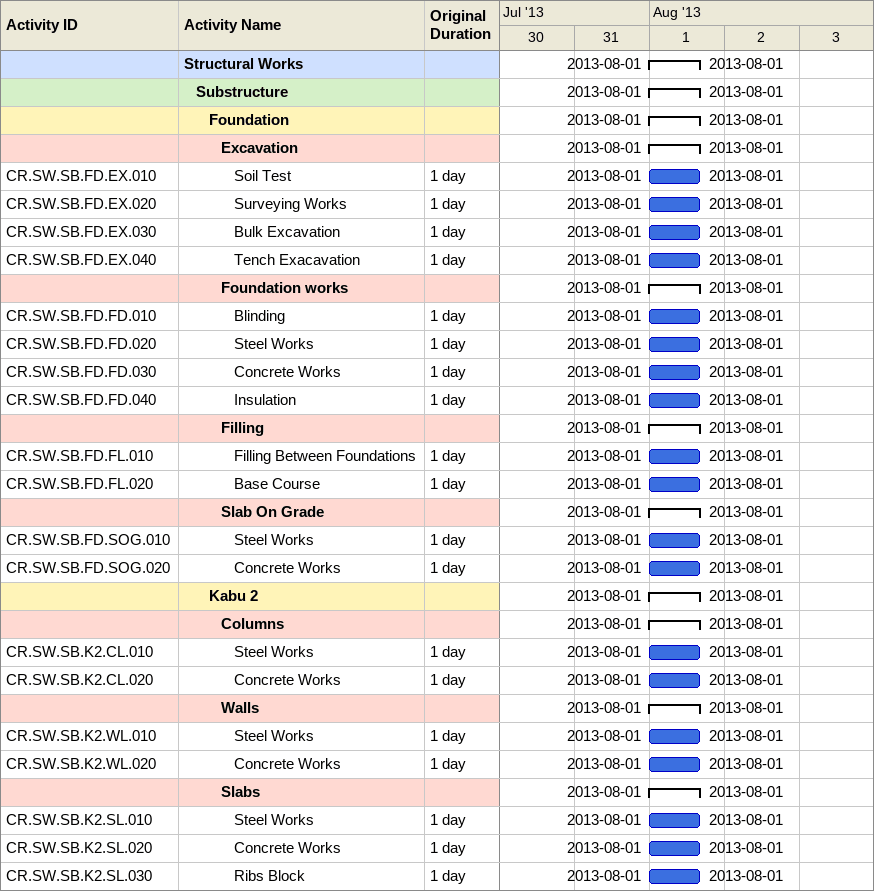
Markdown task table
| ID | Level | Task | Original duration | Start | Finish |
|---|---|---|---|---|---|
|  | 1 | **Structural Works** |  | 2013-08-01 | 2013-08-01 |
|  | 2 | **Substructure** |  | 2013-08-01 | 2013-08-01 |
|  | 3 | **Foundation** |  | 2013-08-01 | 2013-08-01 |
|  | 4 | **Excavation** |  | 2013-08-01 | 2013-08-01 |
| CR.SW.SB.FD.EX.010 | 5 | Soil Test | 1d | 2013-08-01 | 2013-08-01 |
| CR.SW.SB.FD.EX.020 | 5 | Surveying Works | 1d | 2013-08-01 | 2013-08-01 |
| CR.SW.SB.FD.EX.030 | 5 | Bulk Excavation | 1d | 2013-08-01 | 2013-08-01 |
| CR.SW.SB.FD.EX.040 | 5 | Tench Exacavation | 1d | 2013-08-01 | 2013-08-01 |
|  | 4 | **Foundation works** |  | 2013-08-01 | 2013-08-01 |
| CR.SW.SB.FD.FD.010 | 5 | Blinding | 1d | 2013-08-01 | 2013-08-01 |
| CR.SW.SB.FD.FD.020 | 5 | Steel Works | 1d | 2013-08-01 | 2013-08-01 |
| CR.SW.SB.FD.FD.030 | 5 | Concrete Works | 1d | 2013-08-01 | 2013-08-01 |
| CR.SW.SB.FD.FD.040 | 5 | Insulation | 1d | 2013-08-01 | 2013-08-01 |
|  | 4 | **Filling** |  | 2013-08-01 | 2013-08-01 |
| CR.SW.SB.FD.FL.010 | 5 | Filling Between Foundations | 1d | 2013-08-01 | 2013-08-01 |
| CR.SW.SB.FD.FL.020 | 5 | Base Course | 1d | 2013-08-01 | 2013-08-01 |
|  | 4 | **Slab On Grade** |  | 2013-08-01 | 2013-08-01 |
| CR.SW.SB.FD.SOG.010 | 5 | Steel Works | 1d | 2013-08-01 | 2013-08-01 |
| CR.SW.SB.FD.SOG.020 | 5 | Concrete Works | 1d | 2013-08-01 | 2013-08-01 |
|  | 3 | **Kabu 2** |  | 2013-08-01 | 2013-08-01 |
|  | 4 | **Columns** |  | 2013-08-01 | 2013-08-01 |
| CR.SW.SB.K2.CL.010 | 5 | Steel Works | 1d | 2013-08-01 | 2013-08-01 |
| CR.SW.SB.K2.CL.020 | 5 | Concrete Works | 1d | 2013-08-01 | 2013-08-01 |
|  | 4 | **Walls** |  | 2013-08-01 | 2013-08-01 |
| CR.SW.SB.K2.WL.010 | 5 | Steel Works | 1d | 2013-08-01 | 2013-08-01 |
| CR.SW.SB.K2.WL.020 | 5 | Concrete Works | 1d | 2013-08-01 | 2013-08-01 |
|  | 4 | **Slabs** |  | 2013-08-01 | 2013-08-01 |
| CR.SW.SB.K2.SL.010 | 5 | Steel Works | 1d | 2013-08-01 | 2013-08-01 |
| CR.SW.SB.K2.SL.020 | 5 | Concrete Works | 1d | 2013-08-01 | 2013-08-01 |
| CR.SW.SB.K2.SL.030 | 5 | Ribs Block | 1d | 2013-08-01 | 2013-08-01 |
